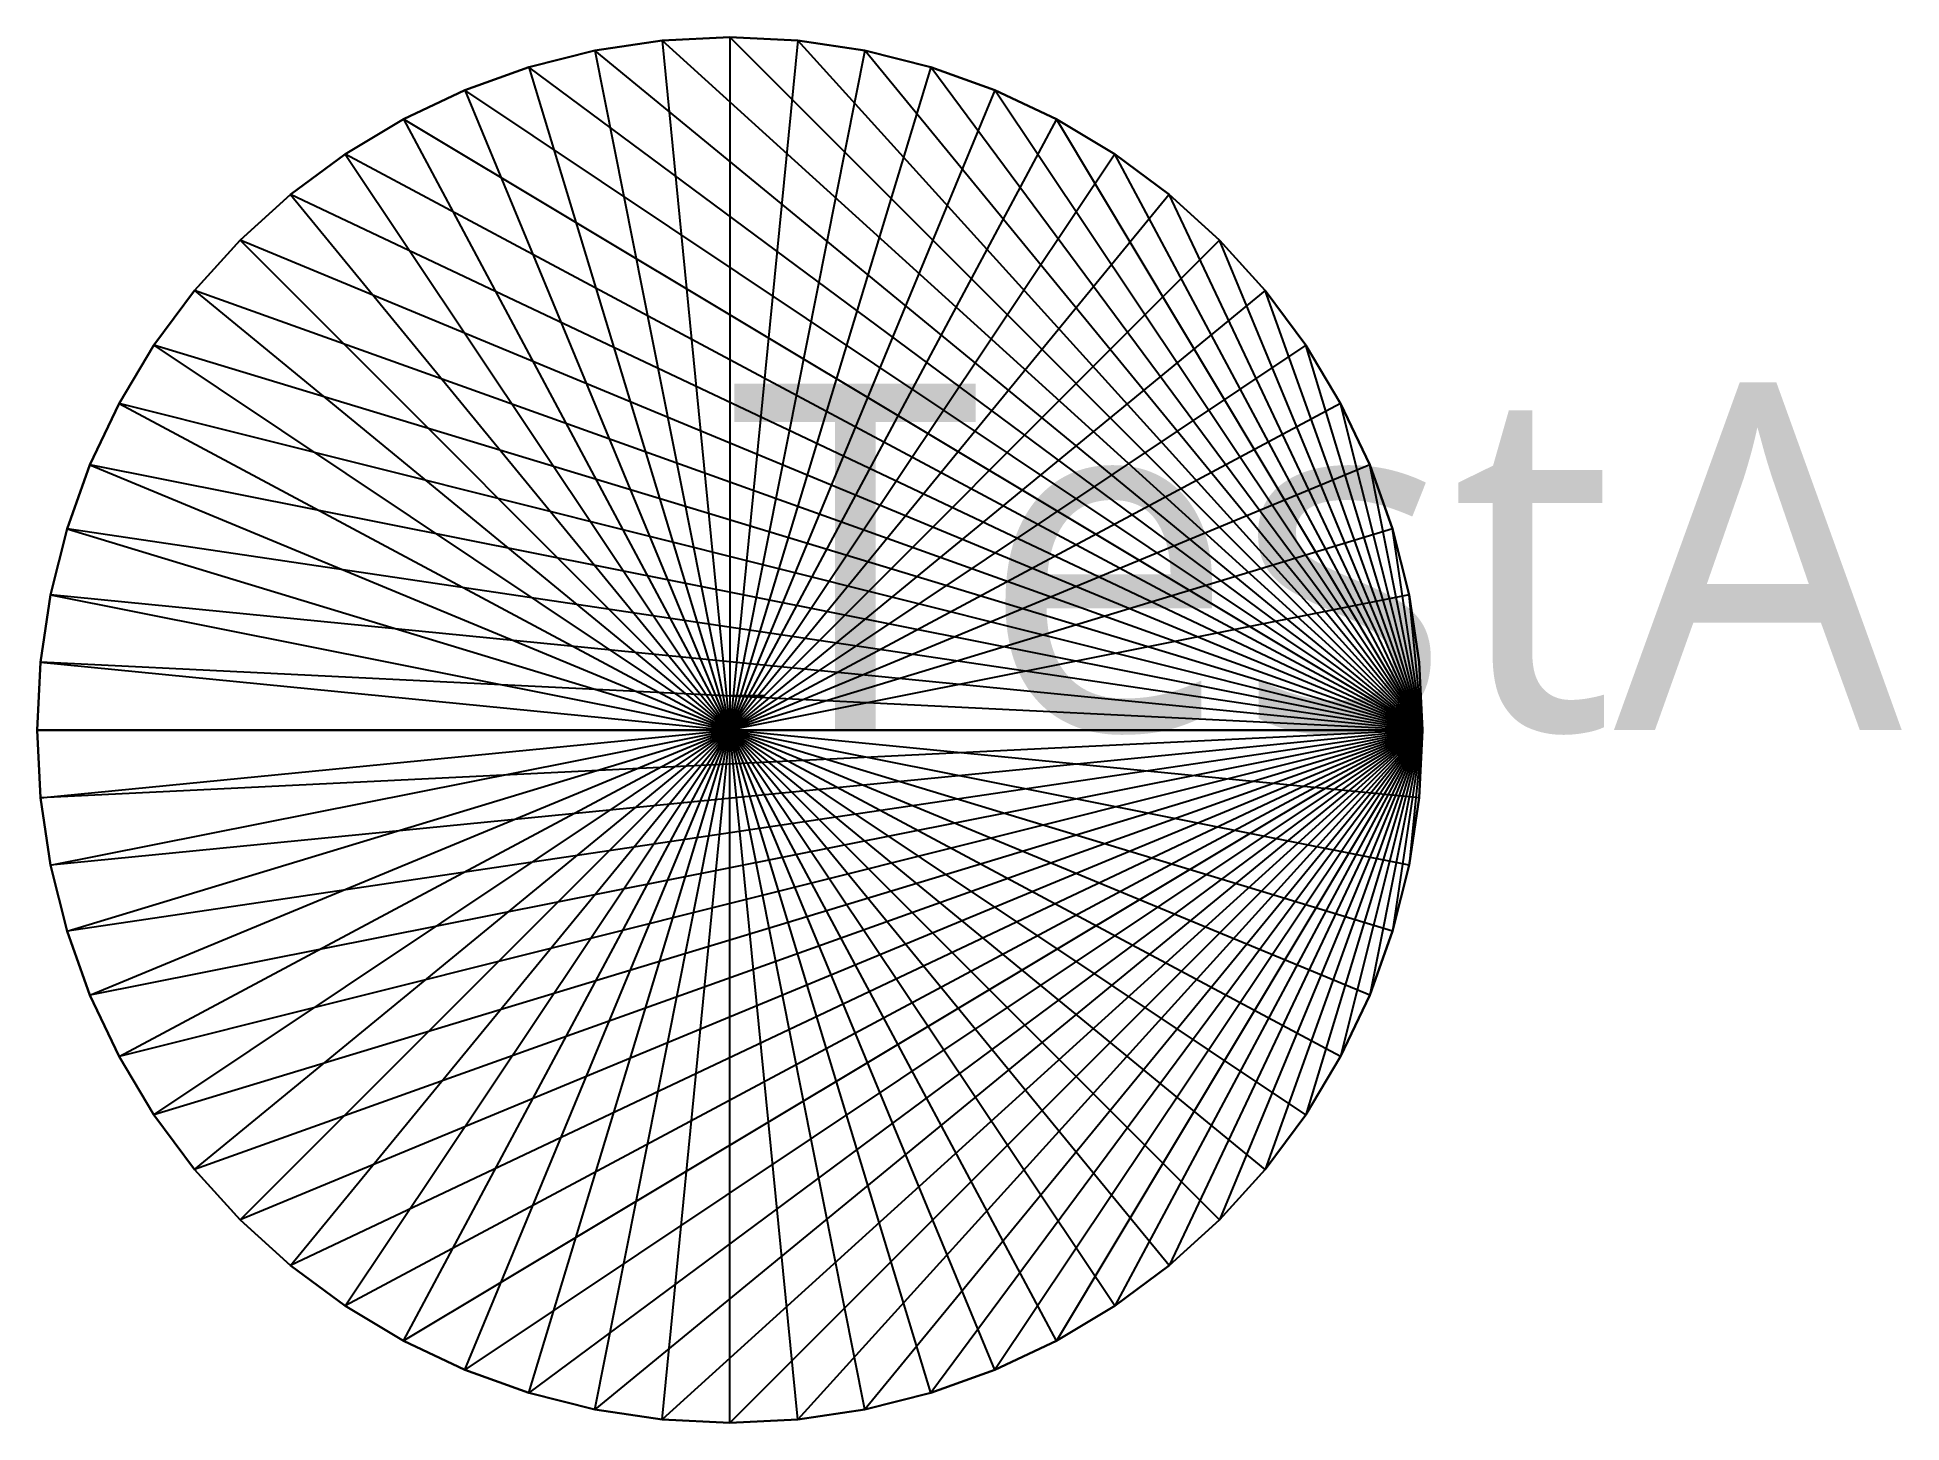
# Model space of a CAD drawing. Extents: x -1000 to 1692, y -1000 to 1000.
import ezdxf

# ---------------------------------------------------------------- set-up
doc = ezdxf.new("R2010")
doc.units = 0
doc.layers.add('LayerA', color=1, linetype='CONTINUOUS')
doc.layers.add('LayerB', color=2, linetype='CONTINUOUS')
doc.styles.add('TextStyleA', font='malgun', dxfattribs={"bigfont": 'malgun.ttf'})

msp = doc.modelspace()

# ---------------------------------------------------------------- linework, layer by layer
at = {"layer": 'LayerA', "color": 1}
msp.add_lwpolyline([(1000, 0), (995.2, 98), (980.8, 195.1), (956.9, 290.3), (923.9, 382.7), (881.9, 471.4), (831.5, 555.6), (773, 634.4), (707.1, 707.1), (634.4, 773), (555.6, 831.5), (471.4, 881.9), (382.7, 923.9), (290.3, 956.9), (195.1, 980.8), (98, 995.2), (0, 1000), (-98, 995.2), (-195.1, 980.8), (-290.3, 956.9), (-382.7, 923.9), (-471.4, 881.9), (-555.6, 831.5), (-634.4, 773), (-707.1, 707.1), (-773, 634.4), (-831.5, 555.6), (-881.9, 471.4), (-923.9, 382.7), (-956.9, 290.3), (-980.8, 195.1), (-995.2, 98), (-1000, 0), (-995.2, -98), (-980.8, -195.1), (-956.9, -290.3), (-923.9, -382.7), (-881.9, -471.4), (-831.5, -555.6), (-773, -634.4), (-707.1, -707.1), (-634.4, -773), (-555.6, -831.5), (-471.4, -881.9), (-382.7, -923.9), (-290.3, -956.9), (-195.1, -980.8), (-98, -995.2), (0, -1000), (98, -995.2), (195.1, -980.8), (290.3, -956.9), (382.7, -923.9), (471.4, -881.9), (555.6, -831.5), (634.4, -773), (707.1, -707.1), (773, -634.4), (831.5, -555.6), (881.9, -471.4), (923.9, -382.7), (956.9, -290.3), (980.8, -195.1), (995.2, -98)], dxfattribs=at)
msp.add_lwpolyline([(1000, 0), (995.2, 98), (980.8, 195.1), (956.9, 290.3), (923.9, 382.7), (881.9, 471.4), (831.5, 555.6), (773, 634.4), (707.1, 707.1), (634.4, 773), (555.6, 831.5), (471.4, 881.9), (382.7, 923.9), (290.3, 956.9), (195.1, 980.8), (98, 995.2), (0, 1000), (-98, 995.2), (-195.1, 980.8), (-290.3, 956.9), (-382.7, 923.9), (-471.4, 881.9), (-555.6, 831.5), (-634.4, 773), (-707.1, 707.1), (-773, 634.4), (-831.5, 555.6), (-881.9, 471.4), (-923.9, 382.7), (-956.9, 290.3), (-980.8, 195.1), (-995.2, 98), (-1000, 0), (-995.2, -98), (-980.8, -195.1), (-956.9, -290.3), (-923.9, -382.7), (-881.9, -471.4), (-831.5, -555.6), (-773, -634.4), (-707.1, -707.1), (-634.4, -773), (-555.6, -831.5), (-471.4, -881.9), (-382.7, -923.9), (-290.3, -956.9), (-195.1, -980.8), (-98, -995.2), (0, -1000), (98, -995.2), (195.1, -980.8), (290.3, -956.9), (382.7, -923.9), (471.4, -881.9), (555.6, -831.5), (634.4, -773), (707.1, -707.1), (773, -634.4), (831.5, -555.6), (881.9, -471.4), (923.9, -382.7), (956.9, -290.3), (980.8, -195.1), (995.2, -98)], dxfattribs=at)
for points in [[(0, 1000), (0, 1000, 8000), (-98, 995.2, 8000), (-98, 995.2)], [(0, 0), (1000, 0), (0, 1000), (-98, 995.2)], [(0, 0, 8000), (1000, 0, 8000), (0, 1000, 8000), (-98, 995.2, 8000)], [(98, 995.2), (98, 995.2, 8000), (0, 1000, 8000), (0, 1000)], [(0, 0), (1000, 0), (98, 995.2), (0, 1000)], [(0, 0, 8000), (1000, 0, 8000), (98, 995.2, 8000), (0, 1000, 8000)], [(-195.1, 980.8), (-195.1, 980.8, 8000), (-290.3, 956.9, 8000), (-290.3, 956.9)], [(0, 0), (1000, 0), (-195.1, 980.8), (-290.3, 956.9)], [(0, 0, 8000), (1000, 0, 8000), (-195.1, 980.8, 8000), (-290.3, 956.9, 8000)], [(-98, 995.2), (-98, 995.2, 8000), (-195.1, 980.8, 8000), (-195.1, 980.8)], [(0, 0), (1000, 0), (-98, 995.2), (-195.1, 980.8)], [(0, 0, 8000), (1000, 0, 8000), (-98, 995.2, 8000), (-195.1, 980.8, 8000)], [(0, 0), (1000, 0), (195.1, 980.8), (98, 995.2)], [(0, 0, 8000), (1000, 0, 8000), (195.1, 980.8, 8000), (98, 995.2, 8000)], [(0, 0), (1000, 0), (290.3, 956.9), (195.1, 980.8)], [(0, 0, 8000), (1000, 0, 8000), (290.3, 956.9, 8000), (195.1, 980.8, 8000)], [(195.1, 980.8), (195.1, 980.8, 8000), (98, 995.2, 8000), (98, 995.2)], [(290.3, 956.9), (290.3, 956.9, 8000), (195.1, 980.8, 8000), (195.1, 980.8)], [(-290.3, 956.9), (-290.3, 956.9, 8000), (-382.7, 923.9, 8000), (-382.7, 923.9)], [(0, 0), (1000, 0), (-290.3, 956.9), (-382.7, 923.9)], [(0, 0, 8000), (1000, 0, 8000), (-290.3, 956.9, 8000), (-382.7, 923.9, 8000)], [(0, 0), (1000, 0), (382.7, 923.9), (290.3, 956.9)], [(0, 0, 8000), (1000, 0, 8000), (382.7, 923.9, 8000), (290.3, 956.9, 8000)], [(382.7, 923.9), (382.7, 923.9, 8000), (290.3, 956.9, 8000), (290.3, 956.9)], [(-382.7, 923.9), (-382.7, 923.9, 8000), (-471.4, 881.9, 8000), (-471.4, 881.9)], [(0, 0), (1000, 0), (-382.7, 923.9), (-471.4, 881.9)], [(0, 0, 8000), (1000, 0, 8000), (-382.7, 923.9, 8000), (-471.4, 881.9, 8000)], [(0, 0), (1000, 0), (471.4, 881.9), (382.7, 923.9)], [(0, 0, 8000), (1000, 0, 8000), (471.4, 881.9, 8000), (382.7, 923.9, 8000)], [(471.4, 881.9), (471.4, 881.9, 8000), (382.7, 923.9, 8000), (382.7, 923.9)], [(-471.4, 881.9), (-471.4, 881.9, 8000), (-555.6, 831.5, 8000), (-555.6, 831.5)], [(0, 0), (1000, 0), (-471.4, 881.9), (-555.6, 831.5)], [(0, 0, 8000), (1000, 0, 8000), (-471.4, 881.9, 8000), (-555.6, 831.5, 8000)], [(0, 0), (1000, 0), (555.6, 831.5), (471.4, 881.9)], [(0, 0, 8000), (1000, 0, 8000), (555.6, 831.5, 8000), (471.4, 881.9, 8000)], [(555.6, 831.5), (555.6, 831.5, 8000), (471.4, 881.9, 8000), (471.4, 881.9)], [(-555.6, 831.5), (-555.6, 831.5, 8000), (-634.4, 773, 8000), (-634.4, 773)], [(0, 0), (1000, 0), (-555.6, 831.5), (-634.4, 773)], [(0, 0, 8000), (1000, 0, 8000), (-555.6, 831.5, 8000), (-634.4, 773, 8000)], [(0, 0), (1000, 0), (634.4, 773), (555.6, 831.5)], [(0, 0, 8000), (1000, 0, 8000), (634.4, 773, 8000), (555.6, 831.5, 8000)], [(634.4, 773), (634.4, 773, 8000), (555.6, 831.5, 8000), (555.6, 831.5)], [(-634.4, 773), (-634.4, 773, 8000), (-707.1, 707.1, 8000), (-707.1, 707.1)], [(0, 0), (1000, 0), (-634.4, 773), (-707.1, 707.1)], [(0, 0, 8000), (1000, 0, 8000), (-634.4, 773, 8000), (-707.1, 707.1, 8000)], [(0, 0), (1000, 0), (707.1, 707.1), (634.4, 773)], [(0, 0, 8000), (1000, 0, 8000), (707.1, 707.1, 8000), (634.4, 773, 8000)], [(707.1, 707.1), (707.1, 707.1, 8000), (634.4, 773, 8000), (634.4, 773)], [(-707.1, 707.1), (-707.1, 707.1, 8000), (-773, 634.4, 8000), (-773, 634.4)], [(0, 0), (1000, 0), (-707.1, 707.1), (-773, 634.4)], [(0, 0, 8000), (1000, 0, 8000), (-707.1, 707.1, 8000), (-773, 634.4, 8000)], [(0, 0), (1000, 0), (773, 634.4), (707.1, 707.1)], [(0, 0, 8000), (1000, 0, 8000), (773, 634.4, 8000), (707.1, 707.1, 8000)], [(773, 634.4), (773, 634.4, 8000), (707.1, 707.1, 8000), (707.1, 707.1)], [(-773, 634.4), (-773, 634.4, 8000), (-831.5, 555.6, 8000), (-831.5, 555.6)], [(0, 0), (1000, 0), (-773, 634.4), (-831.5, 555.6)], [(0, 0, 8000), (1000, 0, 8000), (-773, 634.4, 8000), (-831.5, 555.6, 8000)], [(0, 0), (1000, 0), (831.5, 555.6), (773, 634.4)], [(0, 0, 8000), (1000, 0, 8000), (831.5, 555.6, 8000), (773, 634.4, 8000)], [(831.5, 555.6), (831.5, 555.6, 8000), (773, 634.4, 8000), (773, 634.4)], [(-831.5, 555.6), (-831.5, 555.6, 8000), (-881.9, 471.4, 8000), (-881.9, 471.4)], [(0, 0), (1000, 0), (-831.5, 555.6), (-881.9, 471.4)], [(0, 0, 8000), (1000, 0, 8000), (-831.5, 555.6, 8000), (-881.9, 471.4, 8000)], [(0, 0), (1000, 0), (881.9, 471.4), (831.5, 555.6)], [(0, 0, 8000), (1000, 0, 8000), (881.9, 471.4, 8000), (831.5, 555.6, 8000)], [(881.9, 471.4), (881.9, 471.4, 8000), (831.5, 555.6, 8000), (831.5, 555.6)], [(-881.9, 471.4), (-881.9, 471.4, 8000), (-923.9, 382.7, 8000), (-923.9, 382.7)], [(0, 0), (1000, 0), (-881.9, 471.4), (-923.9, 382.7)], [(0, 0, 8000), (1000, 0, 8000), (-881.9, 471.4, 8000), (-923.9, 382.7, 8000)], [(0, 0), (1000, 0), (923.9, 382.7), (881.9, 471.4)], [(0, 0, 8000), (1000, 0, 8000), (923.9, 382.7, 8000), (881.9, 471.4, 8000)], [(923.9, 382.7), (923.9, 382.7, 8000), (881.9, 471.4, 8000), (881.9, 471.4)], [(-923.9, 382.7), (-923.9, 382.7, 8000), (-956.9, 290.3, 8000), (-956.9, 290.3)], [(0, 0), (1000, 0), (-923.9, 382.7), (-956.9, 290.3)], [(0, 0, 8000), (1000, 0, 8000), (-923.9, 382.7, 8000), (-956.9, 290.3, 8000)], [(0, 0), (1000, 0), (956.9, 290.3), (923.9, 382.7)], [(0, 0, 8000), (1000, 0, 8000), (956.9, 290.3, 8000), (923.9, 382.7, 8000)], [(956.9, 290.3), (956.9, 290.3, 8000), (923.9, 382.7, 8000), (923.9, 382.7)], [(-956.9, 290.3), (-956.9, 290.3, 8000), (-980.8, 195.1, 8000), (-980.8, 195.1)], [(0, 0), (1000, 0), (-956.9, 290.3), (-980.8, 195.1)], [(0, 0, 8000), (1000, 0, 8000), (-956.9, 290.3, 8000), (-980.8, 195.1, 8000)], [(0, 0), (1000, 0), (980.8, 195.1), (956.9, 290.3)], [(0, 0, 8000), (1000, 0, 8000), (980.8, 195.1, 8000), (956.9, 290.3, 8000)], [(980.8, 195.1), (980.8, 195.1, 8000), (956.9, 290.3, 8000), (956.9, 290.3)], [(-980.8, 195.1), (-980.8, 195.1, 8000), (-995.2, 98, 8000), (-995.2, 98)], [(0, 0), (1000, 0), (-980.8, 195.1), (-995.2, 98)], [(0, 0, 8000), (1000, 0, 8000), (-980.8, 195.1, 8000), (-995.2, 98, 8000)], [(0, 0), (1000, 0), (995.2, 98), (980.8, 195.1)], [(0, 0, 8000), (1000, 0, 8000), (995.2, 98, 8000), (980.8, 195.1, 8000)], [(995.2, 98), (995.2, 98, 8000), (980.8, 195.1, 8000), (980.8, 195.1)], [(-995.2, 98), (-995.2, 98, 8000), (-1000, 0, 8000), (-1000, 0)], [(0, 0), (1000, 0), (-995.2, 98), (-1000, 0)], [(0, 0, 8000), (1000, 0, 8000), (-995.2, 98, 8000), (-1000, 0, 8000)], [(1000, 0), (1000, 0, 8000), (995.2, 98, 8000), (995.2, 98)], [(-1000, 0), (-1000, 0, 8000), (-995.2, -98, 8000), (-995.2, -98)], [(0, 0), (1000, 0), (-1000, 0), (-995.2, -98)], [(0, 0, 8000), (1000, 0, 8000), (-1000, 0, 8000), (-995.2, -98, 8000)], [(0, 0), (1000, 0), (-995.2, -98), (-980.8, -195.1)], [(0, 0, 8000), (1000, 0, 8000), (-995.2, -98, 8000), (-980.8, -195.1, 8000)], [(0, 0), (1000, 0), (-980.8, -195.1), (-956.9, -290.3)], [(0, 0, 8000), (1000, 0, 8000), (-980.8, -195.1, 8000), (-956.9, -290.3, 8000)], [(0, 0), (1000, 0), (-956.9, -290.3), (-923.9, -382.7)], [(0, 0, 8000), (1000, 0, 8000), (-956.9, -290.3, 8000), (-923.9, -382.7, 8000)], [(0, 0), (1000, 0), (-923.9, -382.7), (-881.9, -471.4)], [(0, 0, 8000), (1000, 0, 8000), (-923.9, -382.7, 8000), (-881.9, -471.4, 8000)], [(0, 0), (1000, 0), (-881.9, -471.4), (-831.5, -555.6)], [(0, 0, 8000), (1000, 0, 8000), (-881.9, -471.4, 8000), (-831.5, -555.6, 8000)], [(0, 0), (1000, 0), (-831.5, -555.6), (-773, -634.4)], [(0, 0, 8000), (1000, 0, 8000), (-831.5, -555.6, 8000), (-773, -634.4, 8000)], [(0, 0), (1000, 0), (-773, -634.4), (-707.1, -707.1)], [(0, 0, 8000), (1000, 0, 8000), (-773, -634.4, 8000), (-707.1, -707.1, 8000)], [(0, 0), (1000, 0), (-707.1, -707.1), (-634.4, -773)], [(0, 0, 8000), (1000, 0, 8000), (-707.1, -707.1, 8000), (-634.4, -773, 8000)], [(0, 0), (1000, 0), (-634.4, -773), (-555.6, -831.5)], [(0, 0, 8000), (1000, 0, 8000), (-634.4, -773, 8000), (-555.6, -831.5, 8000)], [(0, 0), (1000, 0), (-555.6, -831.5), (-471.4, -881.9)], [(0, 0, 8000), (1000, 0, 8000), (-555.6, -831.5, 8000), (-471.4, -881.9, 8000)], [(0, 0), (1000, 0), (-471.4, -881.9), (-382.7, -923.9)], [(0, 0, 8000), (1000, 0, 8000), (-471.4, -881.9, 8000), (-382.7, -923.9, 8000)], [(0, 0), (1000, 0), (-382.7, -923.9), (-290.3, -956.9)], [(0, 0, 8000), (1000, 0, 8000), (-382.7, -923.9, 8000), (-290.3, -956.9, 8000)], [(0, 0), (1000, 0), (-290.3, -956.9), (-195.1, -980.8)], [(0, 0, 8000), (1000, 0, 8000), (-290.3, -956.9, 8000), (-195.1, -980.8, 8000)], [(0, 0), (1000, 0), (-195.1, -980.8), (-98, -995.2)], [(0, 0, 8000), (1000, 0, 8000), (-195.1, -980.8, 8000), (-98, -995.2, 8000)], [(0, 0), (1000, 0), (-98, -995.2), (0, -1000)], [(0, 0, 8000), (1000, 0, 8000), (-98, -995.2, 8000), (0, -1000, 8000)], [(0, 0), (1000, 0), (0, -1000), (98, -995.2)], [(0, 0), (1000, 0), (98, -995.2), (195.1, -980.8)], [(0, 0), (1000, 0), (195.1, -980.8), (290.3, -956.9)], [(0, 0), (1000, 0), (290.3, -956.9), (382.7, -923.9)], [(0, 0), (1000, 0), (382.7, -923.9), (471.4, -881.9)], [(0, 0), (1000, 0), (471.4, -881.9), (555.6, -831.5)], [(0, 0), (1000, 0), (555.6, -831.5), (634.4, -773)], [(0, 0), (1000, 0), (634.4, -773), (707.1, -707.1)], [(0, 0), (1000, 0), (707.1, -707.1), (773, -634.4)], [(0, 0), (1000, 0), (773, -634.4), (831.5, -555.6)], [(0, 0), (1000, 0), (831.5, -555.6), (881.9, -471.4)], [(0, 0), (1000, 0), (881.9, -471.4), (923.9, -382.7)], [(0, 0), (1000, 0), (923.9, -382.7), (956.9, -290.3)], [(0, 0), (1000, 0), (956.9, -290.3), (980.8, -195.1)], [(0, 0), (1000, 0), (980.8, -195.1), (995.2, -98)], [(0, 0, 8000), (1000, 0, 8000), (0, -1000, 8000), (98, -995.2, 8000)], [(0, 0, 8000), (1000, 0, 8000), (98, -995.2, 8000), (195.1, -980.8, 8000)], [(0, 0, 8000), (1000, 0, 8000), (195.1, -980.8, 8000), (290.3, -956.9, 8000)], [(0, 0, 8000), (1000, 0, 8000), (290.3, -956.9, 8000), (382.7, -923.9, 8000)], [(0, 0, 8000), (1000, 0, 8000), (382.7, -923.9, 8000), (471.4, -881.9, 8000)], [(0, 0, 8000), (1000, 0, 8000), (471.4, -881.9, 8000), (555.6, -831.5, 8000)], [(0, 0, 8000), (1000, 0, 8000), (555.6, -831.5, 8000), (634.4, -773, 8000)], [(0, 0, 8000), (1000, 0, 8000), (634.4, -773, 8000), (707.1, -707.1, 8000)], [(0, 0, 8000), (1000, 0, 8000), (707.1, -707.1, 8000), (773, -634.4, 8000)], [(0, 0, 8000), (1000, 0, 8000), (773, -634.4, 8000), (831.5, -555.6, 8000)], [(0, 0, 8000), (1000, 0, 8000), (831.5, -555.6, 8000), (881.9, -471.4, 8000)], [(0, 0, 8000), (1000, 0, 8000), (881.9, -471.4, 8000), (923.9, -382.7, 8000)], [(0, 0, 8000), (1000, 0, 8000), (923.9, -382.7, 8000), (956.9, -290.3, 8000)], [(0, 0, 8000), (1000, 0, 8000), (956.9, -290.3, 8000), (980.8, -195.1, 8000)], [(0, 0, 8000), (1000, 0, 8000), (980.8, -195.1, 8000), (995.2, -98, 8000)], [(995.2, -98), (995.2, -98, 8000), (1000, 0, 8000), (1000, 0)], [(-995.2, -98), (-995.2, -98, 8000), (-980.8, -195.1, 8000), (-980.8, -195.1)], [(980.8, -195.1), (980.8, -195.1, 8000), (995.2, -98, 8000), (995.2, -98)], [(-980.8, -195.1), (-980.8, -195.1, 8000), (-956.9, -290.3, 8000), (-956.9, -290.3)], [(956.9, -290.3), (956.9, -290.3, 8000), (980.8, -195.1, 8000), (980.8, -195.1)], [(-956.9, -290.3), (-956.9, -290.3, 8000), (-923.9, -382.7, 8000), (-923.9, -382.7)], [(923.9, -382.7), (923.9, -382.7, 8000), (956.9, -290.3, 8000), (956.9, -290.3)], [(-923.9, -382.7), (-923.9, -382.7, 8000), (-881.9, -471.4, 8000), (-881.9, -471.4)], [(881.9, -471.4), (881.9, -471.4, 8000), (923.9, -382.7, 8000), (923.9, -382.7)], [(-881.9, -471.4), (-881.9, -471.4, 8000), (-831.5, -555.6, 8000), (-831.5, -555.6)], [(831.5, -555.6), (831.5, -555.6, 8000), (881.9, -471.4, 8000), (881.9, -471.4)], [(-831.5, -555.6), (-831.5, -555.6, 8000), (-773, -634.4, 8000), (-773, -634.4)], [(773, -634.4), (773, -634.4, 8000), (831.5, -555.6, 8000), (831.5, -555.6)], [(-773, -634.4), (-773, -634.4, 8000), (-707.1, -707.1, 8000), (-707.1, -707.1)], [(707.1, -707.1), (707.1, -707.1, 8000), (773, -634.4, 8000), (773, -634.4)], [(-707.1, -707.1), (-707.1, -707.1, 8000), (-634.4, -773, 8000), (-634.4, -773)], [(634.4, -773), (634.4, -773, 8000), (707.1, -707.1, 8000), (707.1, -707.1)], [(-634.4, -773), (-634.4, -773, 8000), (-555.6, -831.5, 8000), (-555.6, -831.5)], [(555.6, -831.5), (555.6, -831.5, 8000), (634.4, -773, 8000), (634.4, -773)], [(-555.6, -831.5), (-555.6, -831.5, 8000), (-471.4, -881.9, 8000), (-471.4, -881.9)], [(471.4, -881.9), (471.4, -881.9, 8000), (555.6, -831.5, 8000), (555.6, -831.5)], [(-471.4, -881.9), (-471.4, -881.9, 8000), (-382.7, -923.9, 8000), (-382.7, -923.9)], [(382.7, -923.9), (382.7, -923.9, 8000), (471.4, -881.9, 8000), (471.4, -881.9)], [(-382.7, -923.9), (-382.7, -923.9, 8000), (-290.3, -956.9, 8000), (-290.3, -956.9)], [(290.3, -956.9), (290.3, -956.9, 8000), (382.7, -923.9, 8000), (382.7, -923.9)], [(-290.3, -956.9), (-290.3, -956.9, 8000), (-195.1, -980.8, 8000), (-195.1, -980.8)], [(195.1, -980.8), (195.1, -980.8, 8000), (290.3, -956.9, 8000), (290.3, -956.9)], [(-195.1, -980.8), (-195.1, -980.8, 8000), (-98, -995.2, 8000), (-98, -995.2)], [(-98, -995.2), (-98, -995.2, 8000), (0, -1000, 8000), (0, -1000)], [(0, -1000), (0, -1000, 8000), (98, -995.2, 8000), (98, -995.2)], [(98, -995.2), (98, -995.2, 8000), (195.1, -980.8, 8000), (195.1, -980.8)]]:
    msp.add_3dface(points, dxfattribs=at)
at = {"layer": 'LayerB'}
msp.add_line((0, 0), (50, 50), dxfattribs=at)
at = {"layer": 'LayerB', "color": 4}
msp.add_line((0, 50), (50, 50), dxfattribs=at)

# ---------------------------------------------------------------- texts
at = {"layer": 'LayerA', "color": 1, "style": 'TextStyleA'}
msp.add_text('TestA', height=500, dxfattribs=at).set_placement((0, 0))

doc.saveas('drawing.dxf')
